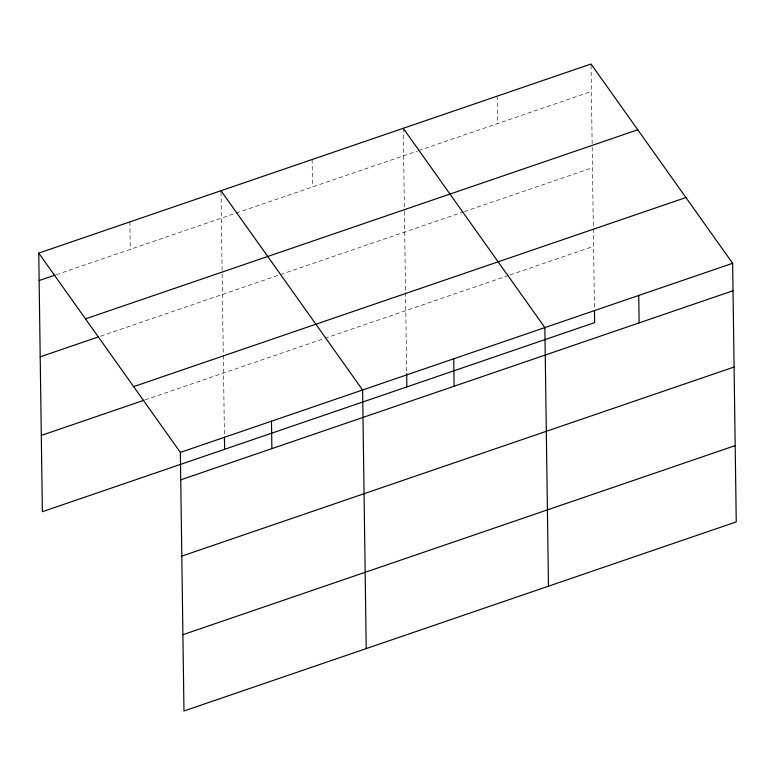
<?xml version="1.0" encoding="UTF-8"?>
<svg xmlns="http://www.w3.org/2000/svg" width="775" height="775" viewBox="0 0 775 775"><rect width="100%" height="100%" fill="white"/><g stroke="black" fill="none" stroke-linecap="round" stroke-linejoin="round"><path stroke-width="0.58" stroke-dasharray="3.88 2.91" d="M56.217 274.708L235.057 213.474M236.191 213.086L417.376 151.057M418.519 150.66L591.412 91.469M100.566 336.166L463.101 212.04M464.244 211.653L592.478 167.749M144.954 399.939L323.785 338.704M324.928 338.317L508.846 275.348M509.989 274.951L593.572 246.334M591.044 65.216L592.178 145.952M592.187 147.163L594.454 309.293M497.143 96.168L497.531 123.612M403.252 128.311L404.395 210.248M404.414 211.459L405.528 291.284M405.548 292.495L406.662 372.378M312.131 159.505L312.509 186.959M221.02 191.9L222.144 272.645M222.163 273.856L224.43 435.986M129.88 221.912L130.258 249.356"/><path stroke-width="1.16" d="M38.75 253.105L591.034 64.015L732.637 263.297L736.25 521.895L183.966 710.985L180.362 452.387L38.75 253.105L42.363 511.703L594.638 322.613L594.473 310.504M39.137 280.56L55.083 275.096M85.483 318.874L637.757 129.783M40.203 356.839L98.289 336.951M133.629 386.628L685.904 197.538M41.298 435.424L143.811 400.326M180.362 452.387L732.637 263.297M180.74 479.832L733.024 290.741M181.805 556.111L734.09 367.021M182.9 634.706L735.184 445.615M403.252 128.311L544.864 327.583L548.477 586.181M221.001 190.708L362.613 389.98L366.226 648.578M638.755 295.44L639.133 322.884M453.733 358.786L454.121 386.231M406.681 373.589L406.865 386.909M271.483 421.183L271.87 448.638M224.44 437.197L224.614 449.306"/></g></svg>
